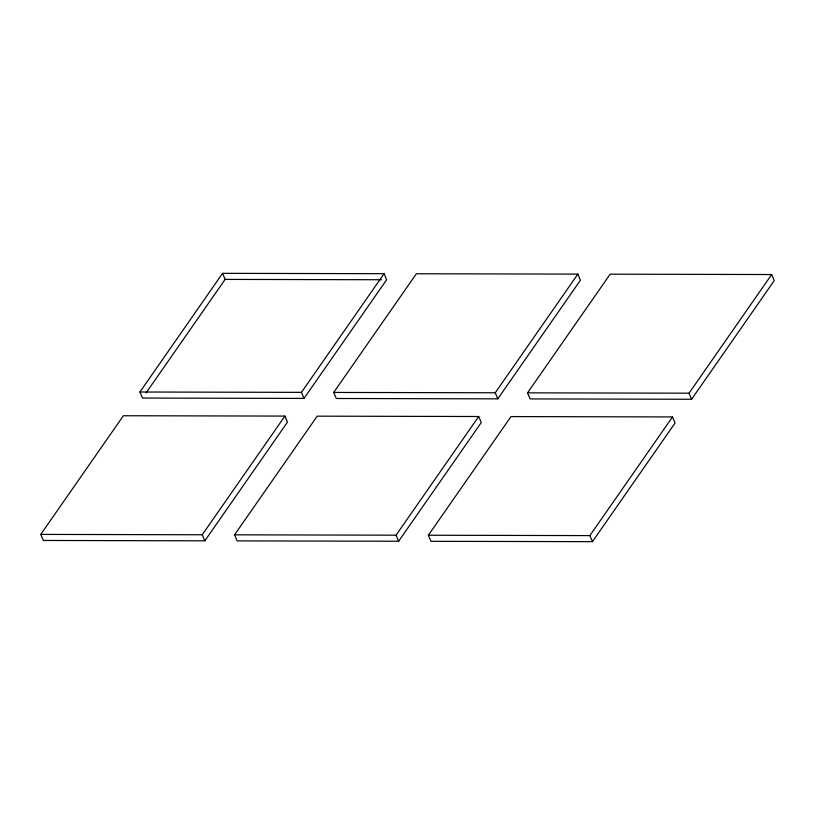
<?xml version="1.0" encoding="UTF-8"?>
<svg xmlns="http://www.w3.org/2000/svg" width="815" height="815" viewBox="0 0 815 815"><rect width="100%" height="100%" fill="white"/><g stroke="black" fill="none" stroke-linecap="round" stroke-linejoin="round"><path stroke-width="1.22" d="M40.75 534.406L123.391 415.742L284.893 416.088L287.471 422.15L204.83 540.824L43.327 540.467L40.75 534.406L202.252 534.762L284.893 416.088M139.915 392.005L222.556 273.341L384.069 273.687L386.636 279.759L303.995 398.423L142.493 398.066L139.915 392.005L301.428 392.361L384.069 273.687M146.119 392.871L225.134 279.402L381.552 279.739M234.557 534.823L317.198 416.159L478.7 416.506L481.278 422.567L398.637 541.241L237.124 540.885L234.557 534.823L396.059 535.18L478.7 416.506M333.722 392.433L416.363 273.759L577.876 274.115L580.443 280.177L497.802 398.841L336.3 398.494L333.722 392.433L495.235 392.779L577.876 274.115M428.364 535.241L511.005 416.577L672.507 416.934L675.085 422.995L592.444 541.659L430.931 541.313L428.364 535.241L589.866 535.598L672.507 416.934M527.529 392.85L610.17 274.176L771.673 274.533L774.25 280.594L691.609 399.258L530.107 398.912L527.529 392.85L689.032 393.197L771.673 274.533M689.032 393.197L691.609 399.258M589.866 535.598L592.444 541.659M495.235 392.779L497.802 398.841M396.059 535.18L398.637 541.241M301.428 392.361L303.995 398.423M222.556 273.341L225.134 279.402M202.252 534.762L204.83 540.824"/></g></svg>
